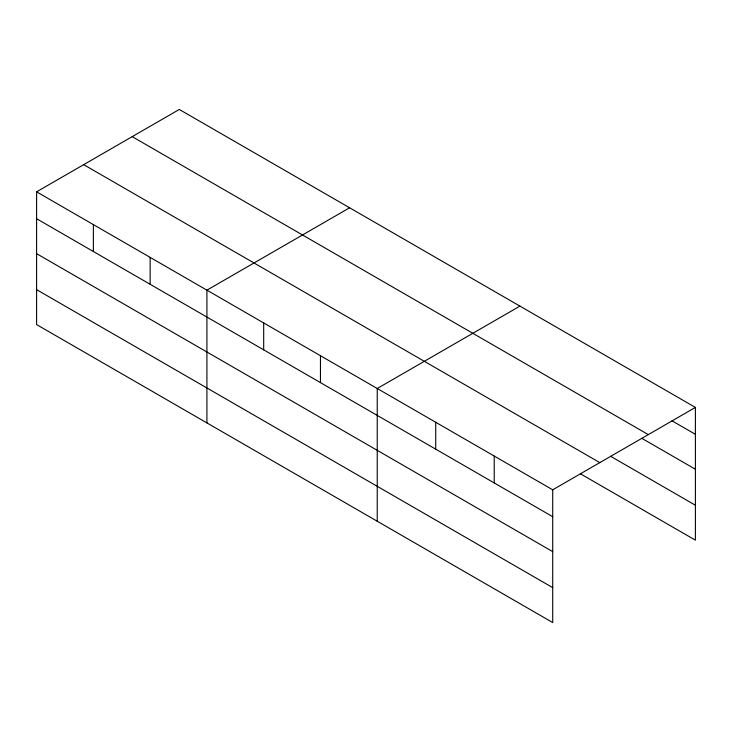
<?xml version="1.0" encoding="UTF-8"?>
<svg xmlns="http://www.w3.org/2000/svg" width="732" height="732" viewBox="0 0 732 732"><rect width="100%" height="100%" fill="white"/><g stroke="black" fill="none" stroke-linecap="round" stroke-linejoin="round"><path stroke-width="1.1" d="M36.6 191.83L552.706 489.809L552.706 622.548L36.6 324.578L36.6 191.83L179.294 109.452L695.4 407.422L695.4 540.17L580.366 473.75M349.603 207.787L206.918 290.165L206.918 422.904M519.921 306.113L377.236 388.5L377.236 521.239M552.706 489.809L695.4 407.422M672.003 420.818L695.4 434.323M132.199 136.637L648.314 434.616M641.781 438.294L695.4 469.249M610.589 456.274L695.4 505.236M83.686 164.645L599.801 462.624M36.6 218.731L552.706 516.701M36.6 253.656L552.706 551.635M36.6 289.643L552.706 587.622M494.219 456.036L494.219 482.928M435.723 422.263L435.723 449.164M320.46 355.715L320.46 382.616M263.685 322.94L263.685 349.841M150.142 257.389L150.142 284.281M93.376 224.614L93.376 251.506"/></g></svg>
